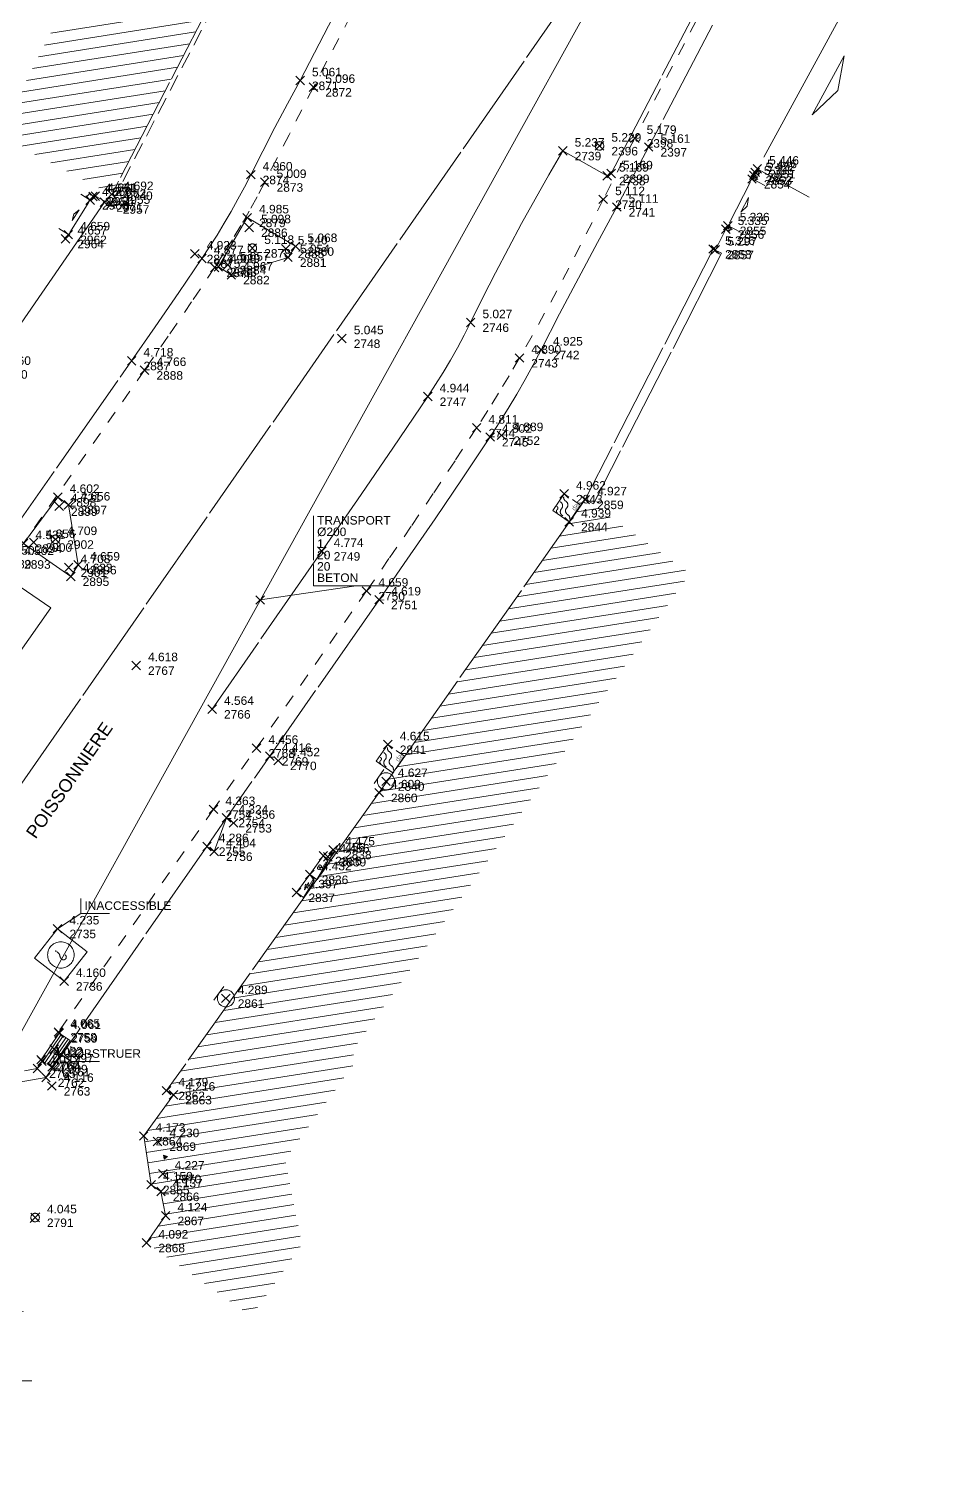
# Model space of a CAD drawing. Header units: metres. Extents: x 1223562 to 1223801, y 7191360 to 7191620.
# Drawn here: x 1223678.42 to 1223699.85, y 7191365.33 to 7191399.22 of the extents above; entities that cross this region are included whole.
import ezdxf
from ezdxf.enums import TextEntityAlignment as Align

# ---------------------------------------------------------------- set-up
doc = ezdxf.new("R2010")
doc.units = ezdxf.units.M
doc.header["$PDMODE"] = 3
doc.header["$PDSIZE"] = 0.1
for name, pattern in [('LL_0822', [2.5, 2.5, 0]), ('LL_0829', [0.6, 0.3, -0.3]), ('ML_2577', [2.5, 2.5, 0]), ('RL_1102', [0.6, 0.4, -0.2]), ('RL_1105', [2.5, 2.5, 0]), ('SL_1144', [2.5, 2.5, 0]), ('Socle_Continu', [2.5, 2.5, 0]), ('YL_2901', [2.5, 2.5, 0])]:
    doc.linetypes.add(name, pattern=pattern)
for name, color, linetype, lineweight in [('BATIH_SCS', 201, 'Socle_Continu', 13), ('CLOTU_SCS', 212, 'Socle_Continu', 13), ('EAUPO_SCS', 140, 'Socle_Continu', 13), ('ELECT_SCS', 1, 'Socle_Continu', 13), ('HABIL_SCI', 7, 'Socle_Continu', 13), ('INDET_SCI', 7, 'Socle_Continu', 13), ('INDET_SCS', 7, 'Socle_Continu', 13), ('MARQU_PSS', 7, 'Socle_Continu', 13), ('SIGNV_SCS', 20, 'Socle_Continu', 13), ('SIGTA_SCI', 7, 'Socle_Continu', 13), ('SIGTM_SCI', 1, 'Socle_Continu', 13), ('SIGTO_SCI', 255, 'Socle_Continu', 13), ('VOIRI_SCS', 7, 'Socle_Continu', 13)]:
    doc.layers.add(name, color=color, linetype=linetype, lineweight=lineweight)
for name, color, linetype, lineweight, true_color in [('BATIM_SCS', 7, 'Socle_Continu', 13, 0xdf7fff), ('EAUPL_SCI', 5, 'Socle_Continu', 13, 0x0000ff), ('EAUPL_SCS', 5, 'Socle_Continu', 13, 0x0000ff), ('EAUUS_SCI', 7, 'Socle_Continu', 13, 0x7f3f00), ('EAUUS_SCT', 7, 'Socle_Continu', 13, 0x7f3f00), ('SIGTS_PSS', 7, 'Socle_Continu', 13, 0x9966cc)]:
    doc.layers.add(name, color=color, linetype=linetype, lineweight=lineweight, true_color=true_color)
doc.styles.get("Standard").update_dxf_attribs({"font": 'arial.ttf'})
doc.styles.add('Style_1', font='WINGDNG2.TTF')
doc.linetypes.add('BL_0062', pattern='A,0.127,0,["Γ",Standard,S=0.254,R=0,X=-0.127,Y=0]', length=0.127)
doc.linetypes.add('CL_0181', pattern='A,3,-0.15,0.4,-0.381,["eu",Standard,S=0.254,R=0,X=-0.2,Y=-0.1],-0.381,0.4,-0.15', length=4.862)
doc.linetypes.add('SL_1142', pattern='A,0.5,0,["£",Style_1,S=0.1,R=0,X=0.2,Y=0],0.5', length=1)
pattern_1 = [(9, (0, 0), (-0.03910861626, 0.246922085149), [])]

# ---------------------------------------------------------------- blocks, each defined once
blk = doc.blocks.new('YP_1521')
at = {"layer": 'SIGTO_SCI', "color": 7, "linetype": 'Socle_Continu'}
blk.add_point((0, 0), dxfattribs=at)
at = {"layer": 'SIGTA_SCI', "linetype": 'Socle_Continu'}
blk.add_attdef('ALT', (0.278, 0.099), '', height=0.2, dxfattribs=at)
at = {"layer": 'SIGTA_SCI', "linetype": 'Socle_Continu', "flags": 9}
blk.add_attdef('CALQUE_ALT', (1.69, -1.18), '', height=0.2, dxfattribs=at)
at = {"layer": 'SIGTM_SCI', "linetype": 'Socle_Continu'}
blk.add_attdef('MAT', (0.278, -0.223), '', height=0.2, dxfattribs=at)
at = {"layer": 'SIGTM_SCI', "linetype": 'Socle_Continu', "flags": 9}
blk.add_attdef('CALQUE_MAT', (1.69, -1.501), '', height=0.2, dxfattribs=at)
at = {"layer": 'SIGTO_SCI', "linetype": 'Socle_Continu', "flags": 9}
for tag, p in [('ID', (1.69, 0.105)), ('NATURE', (1.69, -0.216)), ('FAMILLE', (1.69, -0.538)), ('CALQUE', (1.69, -0.859)), ('PCRS', (1.69, -1.823))]:
    blk.add_attdef(tag, p, '', height=0.2, dxfattribs=at)
blk = doc.blocks.new('LP_0843')
at = {"layer": 'VOIRI_SCS', "linetype": 'Socle_Continu'}
blk.add_circle((0, 0), 0.1, dxfattribs=at)
at = {"layer": 'VOIRI_SCS', "linetype": 'Socle_Continu', "flags": 9}
for tag, p in [('ID', (0.829, 0.061)), ('NATURE', (0.829, -0.26)), ('FAMILLE', (0.829, -0.582)), ('CALQUE', (0.829, -0.903)), ('PCRS', (0.829, -1.224))]:
    blk.add_attdef(tag, p, '', height=0.2, dxfattribs=at)
blk = doc.blocks.new('KP_0763')
at = {"layer": 'INDET_SCS', "linetype": 'Socle_Continu'}
blk.add_lwpolyline([(0, 0), (1, 0), (1, 1), (0, 1)], close=True, dxfattribs=at)
at = {"layer": 'INDET_SCS', "linetype": 'Socle_Continu', "flags": 128}
blk.add_lwpolyline([(0.426, 0.592, -1), (0.574, 0.592, -0.209077), (0.535, 0.496, 0.201083), (0.5, 0.412), (0.5, 0.371)], format="xyb", dxfattribs=at)
at = {"layer": 'INDET_SCS', "linetype": 'Socle_Continu'}
blk.add_lwpolyline([(0.494, 0.341, 0.098491), (0.492, 0.338, 0.098491), (0.491, 0.335, 0.098491), (0.492, 0.331, 0.098491), (0.494, 0.328, 0.098491), (0.496, 0.326, 0.098491), (0.5, 0.325, 0.098491), (0.504, 0.326, 0.098491), (0.506, 0.328, 0.098491), (0.508, 0.331, 0.098491), (0.509, 0.335, 0.098491), (0.508, 0.338, 0.098491), (0.506, 0.341, 0.098491), (0.504, 0.343, 0.098491), (0.5, 0.344, 0.098491), (0.496, 0.343, 0.098491)], format="xyb", close=True, dxfattribs=at)
blk.add_circle((0.5, 0.5), 0.353, dxfattribs=at)
at = {"layer": 'INDET_SCS', "linetype": 'Socle_Continu', "flags": 9}
for tag, p in [('ID', (1.315, 0.865)), ('NATURE', (1.315, 0.544)), ('FAMILLE', (1.315, 0.223)), ('CALQUE', (1.315, -0.099)), ('PCRS', (1.315, -0.42))]:
    blk.add_attdef(tag, p, '', height=0.2, dxfattribs=at)
blk = doc.blocks.new('LP_0842')
at = {"layer": 'VOIRI_SCS', "linetype": 'Socle_Continu', "flags": 128}
blk.add_lwpolyline([(1, 0), (1, 0.5), (0, 0)], dxfattribs=at)
at = {"layer": 'VOIRI_SCS', "linetype": 'Socle_Continu', "flags": 9}
for tag, p in [('NATURE', (1.488, 0.292)), ('ID', (1.488, 0.614)), ('FAMILLE', (1.488, -0.029)), ('CALQUE', (1.488, -0.35)), ('PCRS', (1.488, -0.672))]:
    blk.add_attdef(tag, p, '', height=0.2, dxfattribs=at)
blk = doc.blocks.new('BP_0089')
at = {"layer": 'EAUPL_SCS', "linetype": 'Socle_Continu'}
for p, q in [((1, 0.813), (-0.001, 0.812)), ((0, 0.625), (1, 0.626)), ((1, 0.376), (0, 0.375)), ((0, 0.187), (1, 0.188))]:
    blk.add_line(p, q, dxfattribs=at)
at = {"layer": 'EAUPL_SCS', "linetype": 'Socle_Continu', "flags": 128}
blk.add_lwpolyline([(0, 0), (-0.001, 1), (0.999, 1), (1, 0.001)], close=True, dxfattribs=at)
at = {"layer": 'EAUPL_SCS', "linetype": 'Socle_Continu', "flags": 9}
for tag, p in [('ID', (1.216, 0.998)), ('NATURE', (1.216, 0.676)), ('FAMILLE', (1.216, 0.355)), ('CALQUE', (1.216, 0.034)), ('PCRS', (1.216, -0.287))]:
    blk.add_attdef(tag, p, '', height=0.2, dxfattribs=at)
blk = doc.blocks.new('AP_0001')
at = {"layer": 'EAUPO_SCS', "linetype": 'Socle_Continu'}
blk.add_line((0.113, 0.113), (-0.113, -0.113), dxfattribs=at)
blk.add_circle((0, 0), 0.1, dxfattribs=at)
at = {"layer": 'EAUPO_SCS', "linetype": 'Socle_Continu', "flags": 9}
for tag, p in [('ID', (0.809, 0.507)), ('NATURE', (0.809, 0.186)), ('FAMILLE', (0.809, -0.135)), ('CALQUE', (0.809, -0.456)), ('PCRS', (0.809, -0.778))]:
    blk.add_attdef(tag, p, '', height=0.2, dxfattribs=at)
blk = doc.blocks.new('FP_0406')
at = {"layer": 'ELECT_SCS', "linetype": 'Socle_Continu'}
blk.add_hatch(color=256, dxfattribs=at).paths.add_polyline_path([(0, 0), (0, 0.286), (1, 0.286), (0.1, 0.229)])
at = {"layer": 'ELECT_SCS', "linetype": 'Socle_Continu', "flags": 128}
blk.add_lwpolyline([(0, 0.286), (0, 0), (1, 0), (1, 0.286)], close=True, dxfattribs=at)
at = {"layer": 'ELECT_SCS', "linetype": 'Socle_Continu'}
blk.add_lwpolyline([(0, 0), (0, 0.286), (1, 0.286), (0.1, 0.229)], close=True, dxfattribs=at)
at = {"layer": 'ELECT_SCS', "linetype": 'Socle_Continu', "flags": 128}
blk.add_lwpolyline([(0.689, 0.161), (0.466, 0.074), (0.473, 0.136), (0.314, 0.12), (0.54, 0.215), (0.526, 0.147), (0.689, 0.161)], dxfattribs=at)
at = {"layer": 'ELECT_SCS', "linetype": 'Socle_Continu', "flags": 9}
for tag, p in [('NATURE', (1.244, 0.357)), ('ID', (1.244, 0.678)), ('FAMILLE', (1.244, 0.035)), ('CALQUE', (1.244, -0.286)), ('PCRS', (1.244, -0.607))]:
    blk.add_attdef(tag, p, '', height=0.2, dxfattribs=at)
blk = doc.blocks.new('HP_0569')
at = {"layer": 'SIGNV_SCS', "linetype": 'Socle_Continu'}
blk.add_line((-0.2, -0.2), (0.2, -0.2), dxfattribs=at)
blk.add_circle((0, 0), 0.2, dxfattribs=at)
at = {"layer": 'SIGNV_SCS', "linetype": 'Socle_Continu', "flags": 9}
for tag, p in [('ID', (0.713, 0.595)), ('NATURE', (0.713, 0.273)), ('FAMILLE', (0.713, -0.048)), ('CALQUE', (0.713, -0.369)), ('PCRS', (0.713, -0.69))]:
    blk.add_attdef(tag, p, '', height=0.2, dxfattribs=at)
blk = doc.blocks.new('BP_0086')
at = {"layer": 'EAUPL_SCS', "linetype": 'Socle_Continu', "flags": 128}
blk.add_lwpolyline([(1, 0.001), (0.999, 1.001), (-0.001, 1), (0, 0)], close=True, dxfattribs=at)
at = {"layer": 'EAUPL_SCS', "linetype": 'Socle_Continu', "const_width": 0.0188, "flags": 128}
for points in [[(0.185, 0.762), (0.114, 0.762, -0.424), (0.072, 0.804), (0.072, 0.874, -0.997785), (0.185, 0.874), (0.185, 0.846), (0.086, 0.846)], [(0.255, 0.677), (0.255, 0.93), (0.318, 0.93, -0.410802), (0.367, 0.881), (0.367, 0.808, -0.396178), (0.318, 0.762), (0.269, 0.762)]]:
    blk.add_lwpolyline(points, format="xyb", dxfattribs=at)
at = {"layer": 'EAUPL_SCS', "linetype": 'Socle_Continu', "flags": 128}
for points in [[(0.125, 0.063, 0.308109), (0.25, 0.25, -0.498161), (0.5, 0.5, 0.49989), (0.749, 0.751, -0.306811), (0.874, 0.938)], [(0.937, 0.563, -0.49989), (0.687, 0.313, 0.49989), (0.437, 0.063)], [(0.719, 0.063, -0.52802), (0.844, 0.157, 0.528439), (0.969, 0.251)]]:
    blk.add_lwpolyline(points, format="xyb", dxfattribs=at)
at = {"layer": 'EAUPL_SCS', "linetype": 'Socle_Continu', "flags": 9}
for tag, p in [('NATURE', (1.494, 0.585)), ('ID', (1.494, 0.906)), ('CALQUE', (1.494, -0.058)), ('FAMILLE', (1.494, 0.263)), ('PCRS', (1.494, -0.379))]:
    blk.add_attdef(tag, p, '', height=0.2, dxfattribs=at)
blk = doc.blocks.new('SP_1161')
at = {"layer": 'CLOTU_SCS', "linetype": 'Socle_Continu'}
for p, q in [((0, 0), (0, 0.2745)), ((1, 0.2745), (1, 0)), ((0.5, 0.1545), (0.3438, 0.103)), ((0.6563, 0.103), (0.5, 0.1545)), ((0.3438, 0.103), (0.6563, 0.103)), ((0.0625, 0), (0.9375, 0))]:
    blk.add_line(p, q, dxfattribs=at)
at = {"layer": 'CLOTU_SCS', "linetype": 'Socle_Continu', "flags": 9}
for tag, p in [('ID', (1.3598, 0.3853)), ('NATURE', (1.3598, 0.0641)), ('FAMILLE', (1.3598, -0.2572)), ('CALQUE', (1.3598, -0.5785)), ('PCRS', (1.3598, -0.8998))]:
    blk.add_attdef(tag, p, '', height=0.2, dxfattribs=at)
blk = doc.blocks.new('RP_1121')
at = {"layer": 'BATIM_SCS', "linetype": 'Socle_Continu'}
blk.add_hatch(color=256, dxfattribs=at).paths.add_polyline_path([(0.438, 0.086), (0.5, 0.172), (0.563, 0.086)])
for p, q in [((0, 0.276), (0, 0)), ((0.438, 0.086), (0.5, 0.172)), ((0.563, 0.086), (0.438, 0.086)), ((0.5, 0.172), (0.563, 0.086)), ((1, -0.001), (1, 0.275))]:
    blk.add_line(p, q, dxfattribs=at)
at = {"layer": 'BATIM_SCS', "linetype": 'Socle_Continu', "flags": 9}
for tag, p in [('ID', (1.431, 0.651)), ('NATURE', (1.431, 0.33)), ('FAMILLE', (1.431, 0.008)), ('CALQUE', (1.431, -0.313)), ('PCRS', (1.431, -0.634))]:
    blk.add_attdef(tag, p, '', height=0.2, dxfattribs=at)
blk = doc.blocks.new('RP_1126')
at = {"layer": 'BATIM_SCS', "linetype": 'Socle_Continu', "flags": 128}
blk.add_lwpolyline([(0, 0), (0, 1), (1, 1), (1, 0)], close=True, dxfattribs=at)
at = {"layer": 'BATIM_SCS', "linetype": 'Socle_Continu', "flags": 9}
for tag, p in [('CALQUE', (1.41, 0.03)), ('ID', (1.41, 0.99)), ('NATURE', (1.41, 0.67)), ('FAMILLE', (1.41, 0.35)), ('PCRS', (1.41, -0.29))]:
    blk.add_attdef(tag, p, '', height=0.2, dxfattribs=at)
blk = doc.blocks.new('KP_0769')
at = {"layer": 'INDET_SCS', "linetype": 'Socle_Continu'}
blk.add_hatch(color=256, dxfattribs=at).paths.add_polyline_path([(0, 0), (0, 0.25), (0.833, 0.25), (0.055, 0.2)])
at = {"layer": 'INDET_SCS', "linetype": 'Socle_Continu', "flags": 128}
blk.add_lwpolyline([(0, 0.25), (0, 0), (0.833, 0), (0.833, 0.25)], close=True, dxfattribs=at)
at = {"layer": 'INDET_SCS', "linetype": 'Socle_Continu'}
blk.add_lwpolyline([(0, 0), (0, 0.25), (0.833, 0.25), (0.055, 0.2)], close=True, dxfattribs=at)
for centre in [(0.374, 0.101), (0.416, 0.174), (0.459, 0.101)]:
    blk.add_circle(centre, 0.0423, dxfattribs=at)
at = {"layer": 'INDET_SCS', "linetype": 'Socle_Continu', "flags": 9}
for tag, p in [('ID', (1.251, 0.721)), ('NATURE', (1.251, 0.399)), ('FAMILLE', (1.251, 0.078)), ('CALQUE', (1.251, -0.243)), ('PCRS', (1.251, -0.565))]:
    blk.add_attdef(tag, p, '', height=0.2, dxfattribs=at)
blk = doc.blocks.new('SP_1162')
at = {"layer": 'CLOTU_SCS', "linetype": 'Socle_Continu'}
for p, q in [((0, 0), (0.45, 0.45)), ((0, 0.45), (0.45, 0))]:
    blk.add_line(p, q, dxfattribs=at)
at = {"layer": 'CLOTU_SCS', "linetype": 'Socle_Continu', "flags": 128}
blk.add_lwpolyline([(0.45, 0), (0, 0), (0, 0.45), (0.45, 0.45)], close=True, dxfattribs=at)
at = {"layer": 'CLOTU_SCS', "linetype": 'Socle_Continu', "flags": 9}
for tag, p in [('ID', (1.09, 0.3)), ('NATURE', (1.09, -0.02)), ('CALQUE', (1.09, -0.66)), ('FAMILLE', (1.09, -0.34)), ('PCRS', (1.09, -0.99))]:
    blk.add_attdef(tag, p, '', height=0.2, dxfattribs=at)
blk = doc.blocks.new('*U85')
at = {"layer": 'EAUPL_SCI', "linetype": 'Socle_Continu'}
blk.add_line((0.389, -0.288), (0, 0), dxfattribs=at)
at = {"layer": 'EAUPL_SCI', "linetype": 'Socle_Continu', "flags": 128}
blk.add_lwpolyline([(1.062, -0.288), (0.389, -0.288), (0.389, 0.069)], dxfattribs=at)
at = {"layer": 'EAUPL_SCI', "linetype": 'Socle_Continu'}
blk.add_point((0, 0), dxfattribs=at)
at = {"layer": 'EAUPL_SCI', "linetype": 'Socle_Continu', "flags": 9}
for tag, p in [('ID', (1.967, 0.144)), ('NATURE', (1.967, -0.177)), ('FAMILLE', (1.967, -0.499)), ('CALQUE', (1.967, -0.82)), ('PCRS', (1.967, -1.141))]:
    blk.add_attdef(tag, p, '', height=0.2, dxfattribs=at)
at = {"layer": 'EAUPL_SCI', "linetype": 'Socle_Continu'}
blk.add_attdef('TXT', (0.478, -0.201), '', height=0.2, dxfattribs=at)
blk = doc.blocks.new('*U86')
at = {"layer": 'INDET_SCI', "linetype": 'Socle_Continu'}
blk.add_line((0.542, 0.354), (0, 0), dxfattribs=at)
at = {"layer": 'INDET_SCI', "linetype": 'Socle_Continu', "flags": 128}
blk.add_lwpolyline([(1.215, 0.354), (0.542, 0.354), (0.542, 0.711)], dxfattribs=at)
at = {"layer": 'INDET_SCI', "linetype": 'Socle_Continu'}
blk.add_point((0, 0), dxfattribs=at)
blk.add_attdef('TXT', (0.63, 0.441), '', height=0.2, dxfattribs=at)
at = {"layer": 'INDET_SCI', "linetype": 'Socle_Continu', "flags": 9}
for tag, p in [('ID', (1.967, 0.144)), ('NATURE', (1.967, -0.177)), ('FAMILLE', (1.967, -0.499)), ('CALQUE', (1.967, -0.82)), ('PCRS', (1.967, -1.141))]:
    blk.add_attdef(tag, p, '', height=0.2, dxfattribs=at)
blk = doc.blocks.new('*U89')
at = {"layer": 'EAUUS_SCI', "linetype": 'Socle_Continu'}
blk.add_line((2.244, 0.334), (0, 0), dxfattribs=at)
at = {"layer": 'EAUUS_SCI', "linetype": 'Socle_Continu', "flags": 128}
blk.add_lwpolyline([(3.244, 0.334), (1.244, 0.334), (1.244, 1.972)], dxfattribs=at)
at = {"layer": 'EAUUS_SCI', "linetype": 'Socle_Continu'}
blk.add_point((0, 0), dxfattribs=at)
for tag, p in [('TYPE', (1.332, 1.767)), ('DIAM', (1.332, 1.497)), ('NBR', (1.332, 1.219)), ('LARG', (1.332, 0.953)), ('HAUT', (1.332, 0.687)), ('MATER', (1.332, 0.421))]:
    blk.add_attdef(tag, p, '', height=0.2, dxfattribs=at)
at = {"layer": 'EAUUS_SCI', "linetype": 'Socle_Continu', "flags": 9}
for tag, p in [('ID', (2.47, 1.418)), ('NATURE', (2.47, 1.097)), ('FAMILLE', (2.47, 0.776)), ('CALQUE', (2.47, 0.454))]:
    blk.add_attdef(tag, p, '', height=0.2, dxfattribs=at)
blk = doc.blocks.new('*U91')
at = {"layer": 'EAUUS_SCI', "linetype": 'Socle_Continu'}
blk.add_line((1.045, -2.301), (0, 0), dxfattribs=at)
at = {"layer": 'EAUUS_SCI', "linetype": 'Socle_Continu', "flags": 128}
blk.add_lwpolyline([(2.045, -2.301), (0.045, -2.301), (0.045, -0.663)], dxfattribs=at)
at = {"layer": 'EAUUS_SCI', "linetype": 'Socle_Continu'}
blk.add_point((0, 0), dxfattribs=at)
at = {"layer": 'EAUUS_SCI', "linetype": 'Socle_Continu', "flags": 9}
for tag, p in [('ID', (2.47, 1.418)), ('NATURE', (2.47, 1.097)), ('FAMILLE', (2.47, 0.776)), ('CALQUE', (2.47, 0.454))]:
    blk.add_attdef(tag, p, '', height=0.2, dxfattribs=at)
at = {"layer": 'EAUUS_SCI', "linetype": 'Socle_Continu'}
for tag, p in [('TYPE', (0.134, -0.868)), ('DIAM', (0.134, -1.138)), ('NBR', (0.134, -1.417)), ('LARG', (0.134, -1.682)), ('HAUT', (0.134, -1.948)), ('MATER', (0.134, -2.214))]:
    blk.add_attdef(tag, p, '', height=0.2, dxfattribs=at)
blk = doc.blocks.new('ZP_1565')
at = {"layer": 'HABIL_SCI', "linetype": 'Socle_Continu'}
blk.add_attdef('TYPE', text='', height=0.3, dxfattribs=at).set_placement((0, 0), align=Align.MIDDLE_CENTER)
at = {"layer": 'HABIL_SCI', "linetype": 'Socle_Continu', "flags": 9}
for tag, p in [('ID', (0.547, -0.599)), ('NATURE', (0.547, -0.92)), ('FAMILLE', (0.547, -1.242)), ('PCRS', (0.533, -1.833)), ('CALQUE', (0.547, -1.563))]:
    blk.add_attdef(tag, p, '', height=0.2, dxfattribs=at)

msp = doc.modelspace()

# ---------------------------------------------------------------- hatches: boundary and pattern name
at = {"layer": 'BATIH_SCS', "linetype": 'Socle_Continu'}
h = msp.add_hatch(dxfattribs=at)
h.set_pattern_fill('RL_1107', color=256, angle=324, pattern_type=2)
h.set_pattern_definition(pattern_1)
h.paths.add_polyline_path([(1223695.134, 7191427.928), (1223691.466, 7191430.024), (1223687.823, 7191432.131), (1223687.032, 7191430.764), (1223686.309, 7191431.172), (1223685.43, 7191431.669), (1223685.378, 7191431.698), (1223686.049, 7191432.983), (1223685.357, 7191433.383), (1223685.412, 7191433.478), (1223685.3, 7191433.543), (1223684.059, 7191434.262), (1223683.955, 7191434.322), (1223683.9, 7191434.227), (1223681.868, 7191435.392), (1223681.847, 7191435.357), (1223681.91, 7191435.341), (1223681.925, 7191435.325), (1223681.889, 7191435.346), (1223681.847, 7191435.357), (1223681.836, 7191435.337), (1223681.83, 7191435.327), (1223681.86, 7191435.296), (1223681.932, 7191435.254), (1223681.908, 7191435.214), (1223681.846, 7191435.23), (1223681.831, 7191435.246), (1223681.867, 7191435.225), (1223681.914, 7191435.264), (1223681.824, 7191435.317), (1223681.868, 7191435.392), (1223676.898, 7191438.243), (1223675.405, 7191435.641), (1223691.219, 7191426.71), (1223688.568, 7191421.2), (1223689.857, 7191420.553), (1223686.193, 7191413.202), (1223677.692, 7191396.716), (1223680.359, 7191395.341), (1223688.859, 7191411.827), (1223689.07, 7191412.258), (1223690.308, 7191414.765), (1223692.757, 7191419.643), (1223693.221, 7191420.59), (1223693.688, 7191421.544), (1223692.372, 7191422.188)])
h.paths.add_polyline_path([(1223692.79, 7191429.01), (1223692.781, 7191429.114), (1223692.883, 7191429.056)], flags=16)
h.paths.add_polyline_path([(1223685.894, 7191431.336), (1223685.81, 7191431.314), (1223685.784, 7191431.398)], flags=16)
h.paths.add_polyline_path([(1223692.941, 7191420.213), (1223692.883, 7191420.095), (1223692.834, 7191420.192)], flags=16)
h.paths.add_polyline_path([(1223684.714, 7191433.783), (1223684.593, 7191433.754), (1223684.559, 7191433.873)], flags=16)
h.paths.add_polyline_path([(1223690.201, 7191414.623), (1223689.117, 7191412.43), (1223689.57, 7191413.57)], flags=16)
h.paths.add_polyline_path([(1223679.298, 7191436.704), (1223679.233, 7191436.721), (1223679.217, 7191436.737), (1223679.255, 7191436.716), (1223679.298, 7191436.704), (1223679.317, 7191436.736), (1223679.304, 7191436.757), (1223679.247, 7191436.79), (1223679.216, 7191436.822), (1223679.222, 7191436.832), (1223679.234, 7191436.853), (1223679.299, 7191436.837), (1223679.315, 7191436.82), (1223679.277, 7191436.842), (1223679.234, 7191436.853), (1223679.216, 7191436.822), (1223679.247, 7191436.79), (1223679.323, 7191436.746)], flags=16)
h = msp.add_hatch(dxfattribs=at)
h.set_pattern_fill('RL_1107', color=256, angle=324, pattern_type=2)
h.set_pattern_definition(pattern_1)
h.paths.add_polyline_path([(1223693.899, 7191386.462), (1223691.445, 7191388.188), (1223686.618, 7191381.321), (1223681.64, 7191374.338), (1223681.803, 7191374.239), (1223681.106, 7191373.276), (1223681.279, 7191372.134), (1223681.511, 7191371.972), (1223681.62, 7191371.408), (1223681.173, 7191370.772), (1223683.629, 7191369.049), (1223684.806, 7191370.726), (1223684.419, 7191372.736), (1223686.136, 7191375.108), (1223685.953, 7191375.22), (1223689.066, 7191379.588)])
h.paths.add_polyline_path([(1223681.662, 7191372.796), (1223681.585, 7191372.734), (1223681.569, 7191372.829)], flags=16)

# ---------------------------------------------------------------- linework, layer by layer
at = {"layer": 'BATIM_SCS', "linetype": 'RL_1102'}
msp.add_polyline3d([(1223679.975, 7191395.299, 4.661), (1223680.339, 7191395.11, 4.74), (1223685.037, 7191404.141, 5.474), (1223688.958, 7191411.729, 5.801), (1223688.859, 7191411.827, 5.794)], dxfattribs=at)
at = {"layer": 'BATIM_SCS', "linetype": 'RL_1105'}
for points in [[(1223688.859, 7191411.827, 5.794), (1223680.359, 7191395.341, 4.692)], [(1223691.445, 7191388.188, 4.927), (1223686.618, 7191381.321, 4.603), (1223681.64, 7191374.338, 4.179), (1223681.803, 7191374.239, 4.216), (1223681.106, 7191373.276, 4.173), (1223681.279, 7191372.134, 4.159), (1223681.511, 7191371.972, 4.137), (1223681.62, 7191371.408, 4.124), (1223681.173, 7191370.772, 4.092)]]:
    msp.add_polyline3d(points, dxfattribs=at)
at = {"layer": 'CLOTU_SCS', "linetype": 'SL_1142'}
msp.add_polyline3d([(1223694.738, 7191394.523, 5.335), (1223694.492, 7191394.041, 5.297)], dxfattribs=at)
at = {"layer": 'CLOTU_SCS', "linetype": 'SL_1144'}
for points in [[(1223694.442, 7191394.059, 5.316), (1223691.445, 7191388.188, 4.927)], [(1223694.442, 7191394.059, 5.316), (1223694.638, 7191393.959, 5.303), (1223691.641, 7191388.088, 4.956), (1223691.445, 7191388.188, 4.927)]]:
    msp.add_polyline3d(points, dxfattribs=at)
at = {"layer": 'EAUPL_SCS', "linetype": 'BL_0062', "ltscale": 0.5}
msp.add_polyline3d([(1223677.488, 7191391.245, 4.66), (1223680.188, 7191395.156, 4.662)], dxfattribs=at)
at = {"layer": 'EAUUS_SCT', "linetype": 'CL_0181'}
msp.add_polyline3d([(1223737.335, 7191412.048, 6.4), (1223706.352, 7191429.98, 5.23), (1223692.286, 7191401.11, 3.7), (1223675.384, 7191370.562, 2.75)], dxfattribs=at)
at = {"layer": 'MARQU_PSS', "linetype": 'ML_2577'}
for points in [[(1223692.05, 7191395.828, 5.169), (1223696.37, 7191404.132, 5.595)], [(1223690.92, 7191396.36, 5.237), (1223690.592, 7191395.796, 5.207), (1223690.271, 7191395.228, 5.177), (1223689.956, 7191394.657, 5.147), (1223689.648, 7191394.083, 5.117), (1223689.346, 7191393.504, 5.087), (1223689.05, 7191392.923, 5.057), (1223688.761, 7191392.339, 5.027), (1223688.611, 7191392.04, 5.013), (1223688.454, 7191391.745, 4.999), (1223688.29, 7191391.453, 4.986), (1223688.119, 7191391.166, 4.972), (1223687.942, 7191390.882, 4.958), (1223687.758, 7191390.603, 4.944), (1223686.936, 7191389.391, 4.887), (1223686.109, 7191388.183, 4.831), (1223685.277, 7191386.979, 4.774), (1223682.709, 7191383.279, 4.564)], [(1223691.957, 7191395.775, 5.169), (1223690.92, 7191396.36, 5.237)], [(1223677.941, 7191386.334, 4.487), (1223678.931, 7191385.655, 4.551), (1223674.32, 7191379.08, 4.152)]]:
    msp.add_polyline3d(points, dxfattribs=at)
at = {"layer": 'SIGTS_PSS', "linetype": 'YL_2901'}
msp.add_polyline3d([(1223754.624, 7191615.542, 13.233), (1223774.768, 7191564.41, 13.107), (1223759.899, 7191516.921, 12.089), (1223739.481, 7191487.157, 10.877), (1223712.27, 7191430.488, 6.902), (1223666.985, 7191365.329, 3.888), (1223604.313, 7191397.356, 4.87), (1223562.746, 7191366.34, 4.088)], dxfattribs=at)
at = {"layer": 'VOIRI_SCS', "linetype": 'LL_0829'}
for points in [[(1223698.753, 7191425, 6.362), (1223699.079, 7191424.835, 6.366), (1223697.001, 7191420.786, 6.188), (1223694.232, 7191415.465, 5.955), (1223693.218, 7191413.544, 5.862), (1223687.895, 7191403.247, 5.35), (1223685.08, 7191397.854, 5.096)], [(1223696.827, 7191404.722, 5.584), (1223692.605, 7191396.658, 5.179), (1223691.867, 7191395.223, 5.112), (1223691.604, 7191394.684, 5.08), (1223691.334, 7191394.147, 5.049), (1223691.059, 7191393.613, 5.017), (1223690.779, 7191393.082, 4.985), (1223690.493, 7191392.554, 4.953), (1223690.201, 7191392.029, 4.922), (1223689.904, 7191391.507, 4.89), (1223689.662, 7191391.092, 4.87), (1223689.414, 7191390.681, 4.85), (1223689.161, 7191390.273, 4.831), (1223688.902, 7191389.869, 4.811), (1223688.397, 7191389.098, 4.781), (1223687.887, 7191388.33, 4.75), (1223687.371, 7191387.565, 4.72), (1223686.85, 7191386.804, 4.689), (1223686.324, 7191386.047, 4.659), (1223682.742, 7191380.93, 4.363), (1223679.109, 7191375.712, 4.065), (1223679.129, 7191375.684, 4.061)], [(1223685.08, 7191397.854, 5.096), (1223684.511, 7191396.739, 5.053), (1223683.94, 7191395.625, 5.009), (1223683.76, 7191395.283, 4.992), (1223683.573, 7191394.944, 4.975), (1223683.381, 7191394.609, 4.957), (1223683.182, 7191394.277, 4.94), (1223682.978, 7191393.949, 4.923), (1223682.767, 7191393.625, 4.906), (1223682.227, 7191392.819, 4.859), (1223681.68, 7191392.017, 4.813), (1223681.127, 7191391.22, 4.766), (1223678.028, 7191386.791, 4.502), (1223675.033, 7191382.52, 4.243), (1223673.843, 7191380.824, 4.115)], [(1223678.725, 7191375.03, 4.022), (1223678.614, 7191374.856, 4.022), (1223676.483, 7191374.472, 4.057)]]:
    msp.add_polyline3d(points, dxfattribs=at)
at = {"layer": 'VOIRI_SCS', "linetype": 'LL_0822'}
for points in [[(1223696.842, 7191403.913, 5.556), (1223692.93, 7191396.45, 5.161), (1223692.184, 7191395.045, 5.111), (1223691.731, 7191394.213, 5.064), (1223691.285, 7191393.379, 5.018), (1223690.845, 7191392.541, 4.972), (1223690.411, 7191391.7, 4.925), (1223690.228, 7191391.35, 4.905), (1223690.039, 7191391.004, 4.884), (1223689.843, 7191390.661, 4.864), (1223689.64, 7191390.322, 4.843), (1223689.431, 7191389.987, 4.823), (1223689.217, 7191389.656, 4.802), (1223688.576, 7191388.697, 4.756), (1223687.93, 7191387.741, 4.711), (1223687.278, 7191386.79, 4.665), (1223686.621, 7191385.843, 4.619), (1223683.045, 7191380.73, 4.324), (1223682.587, 7191380.061, 4.286), (1223678.817, 7191374.645, 4.009), (1223676.429, 7191374.225, 4.034)], [(1223677.575, 7191386.798, 4.45), (1223680.824, 7191391.442, 4.718), (1223681.377, 7191392.239, 4.771), (1223681.926, 7191393.038, 4.824), (1223682.471, 7191393.84, 4.877), (1223682.65, 7191394.111, 4.889), (1223682.824, 7191394.385, 4.901), (1223682.992, 7191394.662, 4.913), (1223683.156, 7191394.942, 4.924), (1223683.314, 7191395.226, 4.936), (1223683.466, 7191395.512, 4.948), (1223683.614, 7191395.801, 4.96), (1223683.894, 7191396.357, 4.985), (1223684.18, 7191396.91, 5.011), (1223684.472, 7191397.46, 5.036), (1223684.768, 7191398.007, 5.061), (1223687.565, 7191403.424, 5.3)]]:
    msp.add_polyline3d(points, dxfattribs=at)
for points in [[(1223683.53, 7191394.796, 4.985), (1223684.663, 7191394.124, 5.068), (1223684.486, 7191393.864, 5.054), (1223683.157, 7191393.454, 4.967), (1223682.855, 7191393.642, 4.929)], [(1223678.295, 7191387.162, 4.531), (1223679.4, 7191386.387, 4.633), (1223679.572, 7191386.659, 4.659), (1223679.347, 7191388.067, 4.656), (1223679.095, 7191388.245, 4.602)]]:
    msp.add_polyline3d(points, close=True, dxfattribs=at)

# ---------------------------------------------------------------- block references
at = {"layer": 'BATIM_SCS', "color": 201, "linetype": 'Socle_Continu', "xscale": 0.1097591743125839, "yscale": 0.1097591743125839, "rotation": 51.60710531092207}
msp.add_blockref('RP_1126', (1223679.852, 7191395.205, 4.66), dxfattribs=at)
at = {"layer": 'BATIM_SCS', "linetype": 'Socle_Continu', "xscale": 0.7686277579151389, "rotation": 279.1866252434127}
msp.add_blockref('RP_1121', (1223681.431, 7191373.148, 4.23), dxfattribs=at)
at = {"layer": 'CLOTU_SCS', "linetype": 'Socle_Continu'}
for p, xscale, yscale, rotation in [((1223697.881, 7191400.352, 5.453), 5.028068989841374, 5.028068989841374, 241.3990484755276), ((1223695.351, 7191395.701, 5.396), 1.230401382442823, 1.230401382442823, 242.5971388409392), ((1223679.342, 7191394.397, 4.659), 0.9561867315786099, 0.9561867315786099, 57.71478845021772)]:
    msp.add_blockref('SP_1161', p, dxfattribs=dict(at, xscale=xscale, yscale=yscale, rotation=rotation))
for p, xscale, yscale, zscale, rotation in [((1223695.474, 7191395.937, 5.446), 0.2131022776315253, 0.2131022776315253, 0.2131022776315253, 240.6072419881112), ((1223695.39, 7191395.788, 5.422), 0.2138794516897029, 0.2138794516897029, 0.2138794516897029, 245.899395337243), ((1223694.785, 7191394.608, 5.336), 0.2160635544117879, 0.2160635544117879, 0.2160635544117879, 241.2452038766488)]:
    msp.add_blockref('SP_1162', p, dxfattribs=dict(at, xscale=xscale, yscale=yscale, zscale=zscale, rotation=rotation))
at = {"layer": 'EAUPL_SCI', "linetype": 'Socle_Continu'}
msp.add_blockref('*U85', (1223679.011, 7191375.309), dxfattribs=at).add_auto_attribs({'TXT': 'OBSTRUER'})
at = {"layer": 'EAUPL_SCS', "linetype": 'Socle_Continu'}
for name, p, xscale, yscale, rotation in [('BP_0086', (1223690.951, 7191388.321, 4.962), 0.4695734156123061, 0.4695734156123061, 235.3613504359911), ('BP_0089', (1223679.129, 7191375.684, 4.061), 0.7528844448340157, 0.3052331948941337, 235.5698226445171)]:
    msp.add_blockref(name, p, dxfattribs=dict(at, xscale=xscale, yscale=yscale, rotation=rotation))
at = {"layer": 'EAUPL_SCS', "linetype": 'Socle_Continu', "xscale": 0.4784824131687525, "yscale": 0.4784824131687525, "zscale": 0.05136156169936874, "rotation": 234.8476064432863}
msp.add_blockref('BP_0086', (1223686.825, 7191382.448, 4.615), dxfattribs=at)
at = {"layer": 'EAUPO_SCS', "linetype": 'Socle_Continu'}
msp.add_blockref('AP_0001', (1223678.563, 7191371.364, 4.045), dxfattribs=at)
at = {"layer": 'EAUUS_SCI', "linetype": 'Socle_Continu'}
for name, p in [('*U89', (1223683.835, 7191385.836)), ('*U91', (1223676.444, 7191369.838))]:
    msp.add_blockref(name, p, dxfattribs=at).add_auto_attribs({'TYPE': 'TRANSPORT', 'DIAM': 'Ø200', 'NBR': '1', 'LARG': '20', 'HAUT': '20', 'MATER': 'BETON'})
at = {"layer": 'ELECT_SCS', "linetype": 'Socle_Continu'}
for p, xscale, yscale, rotation in [((1223685.543, 7191379.984, 4.475), 0.210778723331492, 0.210778723331492, 233.317175405546), ((1223684.997, 7191379.401, 4.432), 0.5246868742926902, 0.7, 233.4816191996649)]:
    msp.add_blockref('FP_0406', p, dxfattribs=dict(at, xscale=xscale, yscale=yscale, rotation=rotation))
at = {"layer": 'HABIL_SCI', "linetype": 'Socle_Continu', "rotation": 55.16023660517248}
msp.add_blockref('ZP_1565', (1223678.246, 7191380.008), dxfattribs=at).add_auto_attribs({'TYPE': 'RUE                          POISSONNIERE'})
at = {"layer": 'INDET_SCI', "linetype": 'Socle_Continu'}
msp.add_blockref('*U86', (1223679.09, 7191378.133, 4.235), dxfattribs=at).add_auto_attribs({'TXT': 'INACCESSIBLE'})
at = {"layer": 'INDET_SCS', "linetype": 'Socle_Continu', "xscale": 0.6487734623394547, "yscale": 0.8, "zscale": 0.6487734623394547, "rotation": 234.4811854486998}
msp.add_blockref('KP_0769', (1223685.311, 7191379.841, 4.456), dxfattribs=at)
at = {"layer": 'INDET_SCS', "linetype": 'Socle_Continu', "xscale": 0.8772117514691601, "yscale": 0.8772117514691601, "rotation": 232.0369566789022}
msp.add_blockref('KP_0763', (1223679.09, 7191378.133, 4.235), dxfattribs=at)
at = {"layer": 'SIGNV_SCS', "linetype": 'Socle_Continu'}
for p, rotation in [((1223686.78, 7191381.587, 4.627), 234.8926149297049), ((1223683.031, 7191376.501, 4.289), 234.516661695406)]:
    msp.add_blockref('HP_0569', p, dxfattribs=dict(at, rotation=rotation))
at = {"layer": 'SIGTO_SCI', "linetype": 'Socle_Continu'}
for p, values in [((1223684.768, 7191398.007, 5.061), {'ALT': '5.061', 'MAT': '2871'}), ((1223685.08, 7191397.854, 5.096), {'ALT': '5.096', 'MAT': '2872'}), ((1223692.605, 7191396.658, 5.179), {'ALT': '5.179', 'MAT': '2398'}), ((1223690.92, 7191396.36, 5.237), {'ALT': '5.237', 'MAT': '2739'}), ((1223691.78, 7191396.476, 5.229), {'ALT': '5.229', 'MAT': '2396'}), ((1223692.93, 7191396.45, 5.161), {'ALT': '5.161', 'MAT': '2397'}), ((1223683.614, 7191395.801, 4.96), {'ALT': '4.960', 'MAT': '2874'}), ((1223683.94, 7191395.625, 5.009), {'ALT': '5.009', 'MAT': '2873'}), ((1223691.957, 7191395.775, 5.169), {'ALT': '5.169', 'MAT': '2738'}), ((1223692.05, 7191395.828, 5.169), {'ALT': '5.169', 'MAT': '2399'}), ((1223695.351, 7191395.701, 5.396), {'ALT': '5.396', 'MAT': '2854'}), ((1223695.39, 7191395.788, 5.422), {'ALT': '5.422', 'MAT': '2853'}), ((1223695.424, 7191395.856, 5.446), {'ALT': '5.446', 'MAT': '2852'}), ((1223695.474, 7191395.937, 5.446), {'ALT': '5.446', 'MAT': '2851'}), ((1223679.92, 7191395.291, 4.661), {'ALT': '4.661', 'MAT': '2961'}), ((1223679.975, 7191395.299, 4.661), {'ALT': '4.661', 'MAT': '2956'}), ((1223680.359, 7191395.341, 4.692), {'ALT': '4.692', 'MAT': '2955'}), ((1223679.852, 7191395.205, 4.66), {'ALT': '4.660', 'MAT': '2963'}), ((1223679.852, 7191395.205, 4.66), {'ALT': '4.660', 'MAT': '2960'}), ((1223680.188, 7191395.156, 4.662), {'ALT': '4.662', 'MAT': '2971'}), ((1223680.339, 7191395.11, 4.74), {'ALT': '4.740', 'MAT': '2957'}), ((1223691.867, 7191395.223, 5.112), {'ALT': '5.112', 'MAT': '2740'}), ((1223692.184, 7191395.045, 5.111), {'ALT': '5.111', 'MAT': '2741'}), ((1223683.53, 7191394.796, 4.985), {'ALT': '4.985', 'MAT': '2879'}), ((1223694.785, 7191394.608, 5.336), {'ALT': '5.336', 'MAT': '2855'}), ((1223679.276, 7191394.299, 4.657), {'ALT': '4.657', 'MAT': '2964'}), ((1223679.342, 7191394.397, 4.659), {'ALT': '4.659', 'MAT': '2962'}), ((1223683.576, 7191394.565, 5.098), {'ALT': '5.098', 'MAT': '2886'}), ((1223694.738, 7191394.523, 5.335), {'ALT': '5.335', 'MAT': '2856'}), ((1223682.304, 7191393.949, 4.923), {'ALT': '4.923', 'MAT': '2877'}), ((1223683.651, 7191394.08, 5.118), {'ALT': '5.118', 'MAT': '2878'}), ((1223684.435, 7191394.069, 5.14), {'ALT': '5.140', 'MAT': '2885'}), ((1223684.663, 7191394.124, 5.068), {'ALT': '5.068', 'MAT': '2880'}), ((1223694.442, 7191394.059, 5.316), {'ALT': '5.316', 'MAT': '2858'}), ((1223694.492, 7191394.041, 5.297), {'ALT': '5.297', 'MAT': '2857'}), ((1223682.471, 7191393.84, 4.877), {'ALT': '4.877', 'MAT': '2875'}), ((1223682.767, 7191393.625, 4.906), {'ALT': '4.906', 'MAT': '2876'}), ((1223682.855, 7191393.642, 4.929), {'ALT': '4.929', 'MAT': '2883'}), ((1223683.076, 7191393.688, 5.057), {'ALT': '5.057', 'MAT': '2884'}), ((1223684.486, 7191393.864, 5.054), {'ALT': '5.054', 'MAT': '2881'}), ((1223683.157, 7191393.454, 4.967), {'ALT': '4.967', 'MAT': '2882'}), ((1223688.761, 7191392.339, 5.027), {'ALT': '5.027', 'MAT': '2746'}), ((1223685.747, 7191391.963, 5.045), {'ALT': '5.045', 'MAT': '2748'}), ((1223690.411, 7191391.7, 4.925), {'ALT': '4.925', 'MAT': '2742'}), ((1223677.488, 7191391.245, 4.66), {'ALT': '4.660', 'MAT': '2970'}), ((1223680.824, 7191391.442, 4.718), {'ALT': '4.718', 'MAT': '2887'}), ((1223681.127, 7191391.22, 4.766), {'ALT': '4.766', 'MAT': '2888'}), ((1223689.904, 7191391.507, 4.89), {'ALT': '4.890', 'MAT': '2743'}), ((1223687.758, 7191390.603, 4.944), {'ALT': '4.944', 'MAT': '2747'}), ((1223688.902, 7191389.869, 4.811), {'ALT': '4.811', 'MAT': '2744'}), ((1223689.217, 7191389.656, 4.802), {'ALT': '4.802', 'MAT': '2745'}), ((1223689.486, 7191389.693, 4.889), {'ALT': '4.889', 'MAT': '2752'}), ((1223679.095, 7191388.245, 4.602), {'ALT': '4.602', 'MAT': '2898'}), ((1223690.951, 7191388.321, 4.962), {'ALT': '4.962', 'MAT': '2843'}), ((1223691.445, 7191388.188, 4.927), {'ALT': '4.927', 'MAT': '2859'}), ((1223679.126, 7191388.029, 4.721), {'ALT': '4.721', 'MAT': '2899'}), ((1223679.347, 7191388.067, 4.656), {'ALT': '4.656', 'MAT': '2897'}), ((1223691.071, 7191387.668, 4.939), {'ALT': '4.939', 'MAT': '2844'}), ((1223678.295, 7191387.162, 4.531), {'ALT': '4.531', 'MAT': '2894'}), ((1223678.531, 7191387.188, 4.656), {'ALT': '4.656', 'MAT': '2900'}), ((1223679.039, 7191387.258, 4.709), {'ALT': '4.709', 'MAT': '2902'}), ((1223685.277, 7191386.979, 4.774), {'ALT': '4.774', 'MAT': '2749'}), ((1223677.575, 7191386.798, 4.45), {'ALT': '4.450', 'MAT': '2889'}), ((1223678.028, 7191386.791, 4.502), {'ALT': '4.502', 'MAT': '2893'}), ((1223679.35, 7191386.599, 4.708), {'ALT': '4.708', 'MAT': '2901'}), ((1223679.572, 7191386.659, 4.659), {'ALT': '4.659', 'MAT': '2896'}), ((1223679.4, 7191386.387, 4.633), {'ALT': '4.633', 'MAT': '2895'}), ((1223686.324, 7191386.047, 4.659), {'ALT': '4.659', 'MAT': '2750'}), ((1223686.621, 7191385.843, 4.619), {'ALT': '4.619', 'MAT': '2751'}), ((1223680.93, 7191384.302, 4.618), {'ALT': '4.618', 'MAT': '2767'}), ((1223682.709, 7191383.279, 4.564), {'ALT': '4.564', 'MAT': '2766'}), ((1223686.825, 7191382.448, 4.615), {'ALT': '4.615', 'MAT': '2841'}), ((1223683.749, 7191382.365, 4.456), {'ALT': '4.456', 'MAT': '2768'}), ((1223684.062, 7191382.175, 4.416), {'ALT': '4.416', 'MAT': '2769'}), ((1223684.256, 7191382.071, 4.452), {'ALT': '4.452', 'MAT': '2770'}), ((1223686.78, 7191381.587, 4.627), {'ALT': '4.627', 'MAT': '2840'}), ((1223686.618, 7191381.321, 4.603), {'ALT': '4.603', 'MAT': '2860'}), ((1223682.742, 7191380.93, 4.363), {'ALT': '4.363', 'MAT': '2757'}), ((1223683.045, 7191380.73, 4.324), {'ALT': '4.324', 'MAT': '2754'}), ((1223683.207, 7191380.609, 4.356), {'ALT': '4.356', 'MAT': '2753'}), ((1223682.587, 7191380.061, 4.286), {'ALT': '4.286', 'MAT': '2755'}), ((1223682.756, 7191379.943, 4.404), {'ALT': '4.404', 'MAT': '2756'}), ((1223685.311, 7191379.841, 4.456), {'ALT': '4.456', 'MAT': '2835'}), ((1223685.417, 7191379.815, 4.456), {'ALT': '4.456', 'MAT': '2839'}), ((1223685.543, 7191379.984, 4.475), {'ALT': '4.475', 'MAT': '2838'}), ((1223684.997, 7191379.401, 4.432), {'ALT': '4.432', 'MAT': '2836'}), ((1223684.685, 7191378.98, 4.397), {'ALT': '4.397', 'MAT': '2837'}), ((1223679.09, 7191378.133, 4.235), {'ALT': '4.235', 'MAT': '2735'}), ((1223679.242, 7191376.902, 4.16), {'ALT': '4.160', 'MAT': '2736'}), ((1223683.031, 7191376.501, 4.289), {'ALT': '4.289', 'MAT': '2861'}), ((1223679.109, 7191375.712, 4.065), {'ALT': '4.065', 'MAT': '2758'}), ((1223679.129, 7191375.684, 4.061), {'ALT': '4.061', 'MAT': '2759'}), ((1223678.704, 7191375.063, 4.032), {'ALT': '4.032', 'MAT': '2760'}), ((1223678.725, 7191375.03, 4.022), {'ALT': '4.022', 'MAT': '2764'}), ((1223678.614, 7191374.856, 4.022), {'ALT': '4.022', 'MAT': '2765'}), ((1223678.817, 7191374.645, 4.009), {'ALT': '4.009', 'MAT': '2762'}), ((1223678.958, 7191374.894, 3.997), {'ALT': '3.997', 'MAT': '2761'}), ((1223678.957, 7191374.445, 4.116), {'ALT': '4.116', 'MAT': '2763'}), ((1223681.64, 7191374.338, 4.179), {'ALT': '4.179', 'MAT': '2862'}), ((1223681.803, 7191374.239, 4.216), {'ALT': '4.216', 'MAT': '2863'}), ((1223681.106, 7191373.276, 4.173), {'ALT': '4.173', 'MAT': '2864'}), ((1223681.431, 7191373.148, 4.23), {'ALT': '4.230', 'MAT': '2869'}), ((1223681.554, 7191372.389, 4.227), {'ALT': '4.227', 'MAT': '2870'}), ((1223681.279, 7191372.134, 4.159), {'ALT': '4.159', 'MAT': '2865'}), ((1223681.511, 7191371.972, 4.137), {'ALT': '4.137', 'MAT': '2866'}), ((1223678.563, 7191371.364, 4.045), {'ALT': '4.045', 'MAT': '2791'}), ((1223681.62, 7191371.408, 4.124), {'ALT': '4.124', 'MAT': '2867'}), ((1223681.173, 7191370.772, 4.092), {'ALT': '4.092', 'MAT': '2868'})]:
    msp.add_blockref('YP_1521', p, dxfattribs=at).add_auto_attribs(values)
at = {"layer": 'VOIRI_SCS', "linetype": 'Socle_Continu'}
for p in [(1223691.78, 7191396.476, 5.229), (1223683.651, 7191394.08, 5.118), (1223679.039, 7191387.258, 4.709)]:
    msp.add_blockref('LP_0843', p, dxfattribs=at)
at = {"layer": 'VOIRI_SCS', "linetype": 'Socle_Continu', "xscale": 0.8101, "yscale": 0.4114741519037281, "zscale": 1.999999997110885, "rotation": 235.6187858336756}
msp.add_blockref('LP_0842', (1223683.045, 7191380.73, 4.324), dxfattribs=at)

doc.saveas('drawing.dxf')
